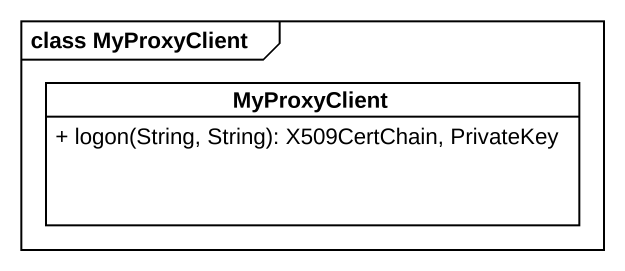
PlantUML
@startuml
mainframe class MyProxyClient
hide circle
hide empty members
skinparam classAttributeIconSize 0
class MyProxyClient {
  + logon(String, String): X509CertChain, PrivateKey
}
@enduml
